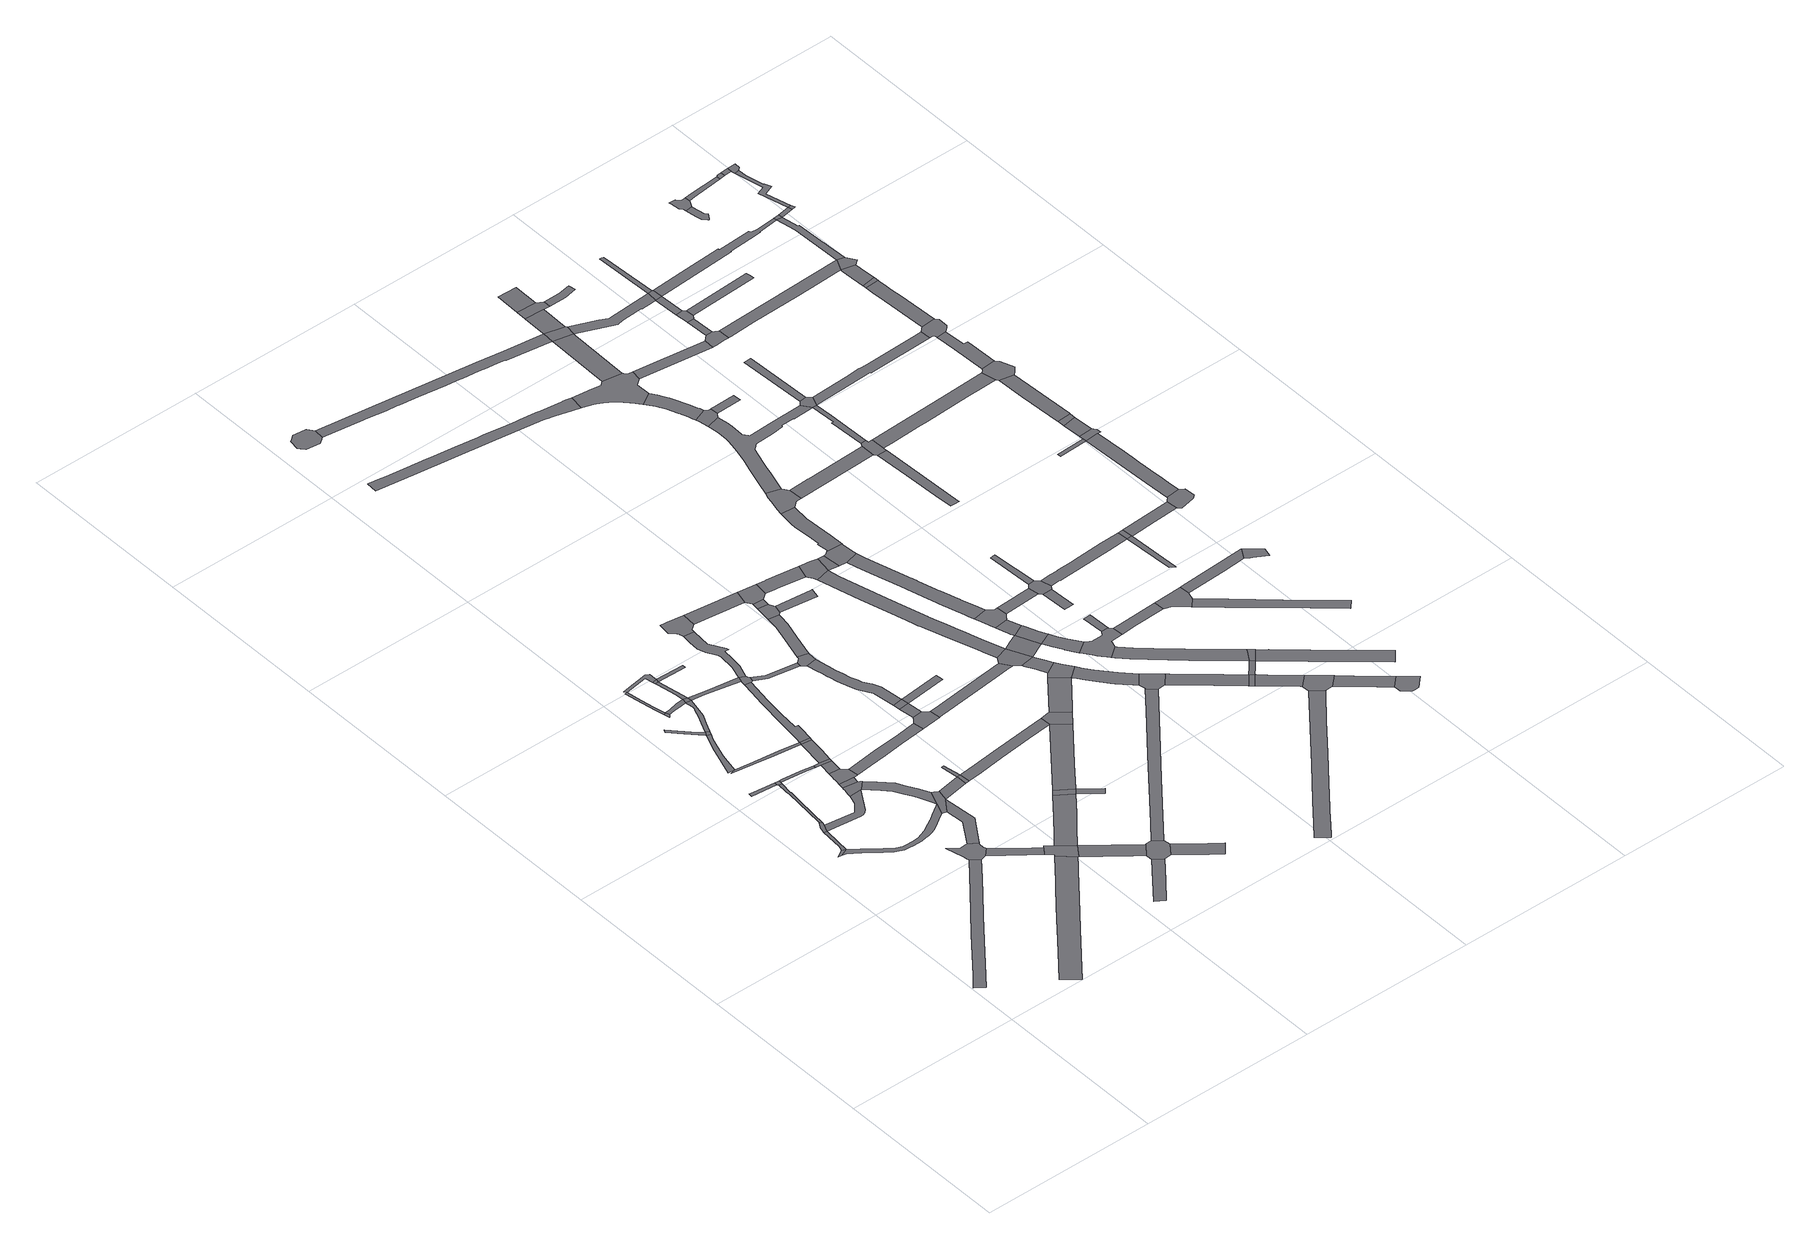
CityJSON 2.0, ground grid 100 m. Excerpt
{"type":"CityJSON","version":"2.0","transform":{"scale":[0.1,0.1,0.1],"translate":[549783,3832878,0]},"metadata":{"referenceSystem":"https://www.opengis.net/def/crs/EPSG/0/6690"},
"CityObjects":{
"road1":{"type":"Road","attributes":{"RoadStructureAttribute.sectionType":"1"},"geometry":[{"type":"MultiSurface","lod":"1","boundaries":[[[0,1,2,3,4,5,6,7,8,9,10,11]]]}]},
"road2":{"type":"Road","geometry":[{"type":"MultiSurface","lod":"1","boundaries":[[[12,13,14,15]]]}]},
"road3":{"type":"Road","attributes":{"RoadStructureAttribute.sectionType":"1"},"geometry":[{"type":"MultiSurface","lod":"1","boundaries":[[[16,17,12,15,18,19]]]}]},
"road4":{"type":"Road","geometry":[{"type":"MultiSurface","lod":"1","boundaries":[[[20,21,22,16,19,23,24,25]]]}]},
"road5":{"type":"Road","attributes":{"RoadStructureAttribute.sectionType":"1"},"geometry":[{"type":"MultiSurface","lod":"1","boundaries":[[[26,27,28,29,30,31]]]}]},
"road6":{"type":"Road","attributes":{"RoadStructureAttribute.sectionType":"1"},"geometry":[{"type":"MultiSurface","lod":"1","boundaries":[[[32,33,34,35,36,37,38,39,40,41,42,43,44,45,46,47,48,49,50,51,52]]]}]},
"road7":{"type":"Road","attributes":{"RoadStructureAttribute.sectionType":"1"},"geometry":[{"type":"MultiSurface","lod":"1","boundaries":[[[53,54,55,56,20,25,57,58,59,60,61]]]}]},
"road8":{"type":"Road","attributes":{"RoadStructureAttribute.sectionType":"1"},"geometry":[{"type":"MultiSurface","lod":"1","boundaries":[[[62,63,64,65,66,67,68,69,70,71,72,73,74,75,76,77,78,79,80,81,82,15,14,83,84,85,86,87,88,89,90,91,92,93,94,95,96,97,98,99,100,101,102,103]]]}]},
"road9":{"type":"Road","attributes":{"RoadStructureAttribute.sectionType":"1"},"geometry":[{"type":"MultiSurface","lod":"1","boundaries":[[[104,105,106,107,24,23,108,109,110,111,112]]]}]},
"road10":{"type":"Road","geometry":[{"type":"MultiSurface","lod":"1","boundaries":[[[31,30,53,61,113,114]]]}]},
"road11":{"type":"Road","attributes":{"RoadStructureAttribute.sectionType":"1"},"geometry":[{"type":"MultiSurface","lod":"1","boundaries":[[[115,116,117,118,119,120,121,122,123]]]}]},
"road12":{"type":"Road","attributes":{"RoadStructureAttribute.sectionType":"1"},"geometry":[{"type":"MultiSurface","lod":"1","boundaries":[[[124,125,126,127,128,129]]]}]},
"road13":{"type":"Road","geometry":[{"type":"MultiSurface","lod":"1","boundaries":[[[130,131,132,133,134,0,11,135,136,137,138,139,140,141,142,143,144]]]}]},
"road14":{"type":"Road","attributes":{"RoadStructureAttribute.sectionType":"1"},"geometry":[{"type":"MultiSurface","lod":"1","boundaries":[[[145,146,114,113,147,148,149]]]}]},
"road15":{"type":"Road","attributes":{"RoadStructureAttribute.sectionType":"1"},"geometry":[{"type":"MultiSurface","lod":"1","boundaries":[[[150,151,118,152,153,154,155,156,157]]]}]},
"road16":{"type":"Road","geometry":[{"type":"MultiSurface","lod":"1","boundaries":[[[129,128,158,159,115,123,160,161]]]}]},
"road17":{"type":"Road","geometry":[{"type":"MultiSurface","lod":"1","boundaries":[[[162,163,164,165]]]}]},
"road18":{"type":"Road","attributes":{"RoadStructureAttribute.sectionType":"1"},"geometry":[{"type":"MultiSurface","lod":"1","boundaries":[[[166,167,168,169,170,171,163,162]]]}]},
"road19":{"type":"Road","geometry":[{"type":"MultiSurface","lod":"1","boundaries":[[[172,173,174,175,104,112,176,177,178,179]]]}]},
"road20":{"type":"Road","attributes":{"RoadStructureAttribute.sectionType":"1"},"geometry":[{"type":"MultiSurface","lod":"1","boundaries":[[[180,172,179,181]]]}]},
"road21":{"type":"Road","attributes":{"RoadStructureAttribute.sectionType":"1"},"geometry":[{"type":"MultiSurface","lod":"1","boundaries":[[[182,136,135,183,184,185,186]]]}]},
"road22":{"type":"Road","attributes":{"RoadStructureAttribute.sectionType":"1"},"geometry":[{"type":"MultiSurface","lod":"1","boundaries":[[[187,188,189,162,165,190,191,192]]]}]},
"road23":{"type":"Road","attributes":{"RoadStructureAttribute.sectionType":"1"},"geometry":[{"type":"MultiSurface","lod":"1","boundaries":[[[192,193,194,195,196,197,198,199,129,161,200,201,202]]]}]},
"road24":{"type":"Road","geometry":[{"type":"MultiSurface","lod":"1","boundaries":[[[203,204,205,206,207,180,181,208,209,210,211,212,213]]]}]},
"road25":{"type":"Road","attributes":{"RoadStructureAttribute.sectionType":"1"},"geometry":[{"type":"MultiSurface","lod":"1","boundaries":[[[214,215,216,217,218,219,144,143]]]}]},
"road26":{"type":"Road","attributes":{"RoadStructureAttribute.sectionType":"1"},"geometry":[{"type":"MultiSurface","lod":"1","boundaries":[[[220,221,203,213,222]]]}]},
"road27":{"type":"Road","geometry":[{"type":"MultiSurface","lod":"1","boundaries":[[[149,148,223,220,222,224,225]]]}]},
"road28":{"type":"Road","attributes":{"RoadStructureAttribute.sectionType":"1"},"geometry":[{"type":"MultiSurface","lod":"1","boundaries":[[[226,227,228,229,168,230,231,232]]]}]},
"road29":{"type":"Road","attributes":{"RoadStructureAttribute.sectionType":"1"},"geometry":[{"type":"MultiSurface","lod":"1","boundaries":[[[233,234,235,236,177,176,237,238,239,240,241,242,103,243]]]}]},
"road30":{"type":"Road","geometry":[{"type":"MultiSurface","lod":"1","boundaries":[[[187,192,202,244]]]}]},
"road31":{"type":"Road","attributes":{"RoadStructureAttribute.sectionType":"1"},"geometry":[{"type":"MultiSurface","lod":"1","boundaries":[[[156,245,246,225,224,247,248]]]}]},
"road32":{"type":"Road","attributes":{"RoadStructureAttribute.sectionType":"1"},"geometry":[{"type":"MultiSurface","lod":"1","boundaries":[[[249,250,251,252,187,244]]]}]},
"road33":{"type":"Road","geometry":[{"type":"MultiSurface","lod":"1","boundaries":[[[253,254,243,103,102,255,218,217,256]]]}]},
"road34":{"type":"Road","geometry":[{"type":"MultiSurface","lod":"1","boundaries":[[[232,231,250,249]]]}]},
"road35":{"type":"Road","geometry":[{"type":"MultiSurface","lod":"1","boundaries":[[[257,258,259,260,186,185,261,262,32,52,263,264,265]]]}]},
"road36":{"type":"Road","geometry":[{"type":"MultiSurface","lod":"1","boundaries":[[[157,156,248,266]]]}]},
"road37":{"type":"Road","attributes":{"RoadStructureAttribute.sectionType":"1"},"geometry":[{"type":"MultiSurface","lod":"1","boundaries":[[[267,268,269,270,271,272]]]}]},
"road38":{"type":"Road","geometry":[{"type":"MultiSurface","lod":"1","boundaries":[[[273,274,275,232,249]]]}]},
"road39":{"type":"Road","attributes":{"RoadStructureAttribute.sectionType":"1"},"geometry":[{"type":"MultiSurface","lod":"1","boundaries":[[[276,244,202,277,278,279,280,281,282]]]}]},
"road40":{"type":"Road","attributes":{"RoadStructureAttribute.sectionType":"1"},"geometry":[{"type":"MultiSurface","lod":"1","boundaries":[[[283,256,217,284]]]}]},
"road41":{"type":"Road","attributes":{"RoadStructureAttribute.sectionType":"1"},"geometry":[{"type":"MultiSurface","lod":"1","boundaries":[[[285,286,287,288,289,290,291,157,266,292,293,294,295,296,297,298,299,300]]]}]},
"road42":{"type":"Road","attributes":{"RoadStructureAttribute.sectionType":"1"},"geometry":[{"type":"MultiSurface","lod":"1","boundaries":[[[301,302,303,304,305,306,307,264,263,308,309,310,311,312,313]]]}]},
"road43":{"type":"Road","attributes":{"RoadStructureAttribute.sectionType":"1"},"geometry":[{"type":"MultiSurface","lod":"1","boundaries":[[[314,315,316,210,209,317,318,319,320]]]}]},
"road44":{"type":"Road","geometry":[{"type":"MultiSurface","lod":"1","boundaries":[[[321,283,284,322]]]}]},
"road45":{"type":"Road","attributes":{"RoadStructureAttribute.sectionType":"1"},"geometry":[{"type":"MultiSurface","lod":"1","boundaries":[[[323,324,325,326,265,264,327,328,329]]]}]},
"road46":{"type":"Road","geometry":[{"type":"MultiSurface","lod":"1","boundaries":[[[330,331,332,283,321]]]}]},
"road47":{"type":"Road","geometry":[{"type":"MultiSurface","lod":"1","boundaries":[[[282,281,285,300,333,334,335,336,337,338,339]]]}]},
"road48":{"type":"Road","geometry":[{"type":"MultiSurface","lod":"1","boundaries":[[[340,341,342,313,312,267,272,343,344,345,346,347]]]}]},
"road49":{"type":"Road","attributes":{"RoadStructureAttribute.sectionType":"1"},"geometry":[{"type":"MultiSurface","lod":"1","boundaries":[[[348,349,350,351,352,353,354,355,282,339,356,357,358,359,360,361,362,363,364,365,366,367]]]}]},
"road50":{"type":"Road","attributes":{"RoadStructureAttribute.sectionType":"1"},"geometry":[{"type":"MultiSurface","lod":"1","boundaries":[[[368,336,335,369,370,371]]]}]},
"road51":{"type":"Road","attributes":{"RoadStructureAttribute.sectionType":"1"},"geometry":[{"type":"MultiSurface","lod":"1","boundaries":[[[372,345,344,373,374,375,376,377,378]]]}]},
"road52":{"type":"Road","geometry":[{"type":"MultiSurface","lod":"1","boundaries":[[[379,323,329,380]]]}]},
"road53":{"type":"Road","geometry":[{"type":"MultiSurface","lod":"1","boundaries":[[[381,382,383,384,385,386,387,388,389,390,391,392,393,348,367,394,395,396,397,398]]]}]},
"road54":{"type":"Road","geometry":[{"type":"MultiSurface","lod":"1","boundaries":[[[399,400,380,329]]]}]},
"road55":{"type":"Road","geometry":[{"type":"MultiSurface","lod":"1","boundaries":[[[401,402,403,404,405,406,314,320,407,408]]]}]},
"road56":{"type":"Road","attributes":{"RoadStructureAttribute.sectionType":"1"},"geometry":[{"type":"MultiSurface","lod":"1","boundaries":[[[409,410,404,403]]]}]},
"road57":{"type":"Road","attributes":{"RoadStructureAttribute.sectionType":"1"},"geometry":[{"type":"MultiSurface","lod":"1","boundaries":[[[411,412,413,414,415,321,322,416,417,418,419]]]}]},
"road58":{"type":"Road","geometry":[{"type":"MultiSurface","lod":"1","boundaries":[[[420,421,422,410,409]]]}]},
"road59":{"type":"Road","attributes":{"RoadStructureAttribute.sectionType":"1"},"geometry":[{"type":"MultiSurface","lod":"1","boundaries":[[[423,424,425,426,427,428,429,430,431,432,433,434,435,436,437,438,439,440,441,442,443,444,445,446,447,448,421,420]]]}]},
"road60":{"type":"Road","geometry":[{"type":"MultiSurface","lod":"1","boundaries":[[[449,450,451,371,370,452,436,435,453]]]}]},
"road61":{"type":"Road","geometry":[{"type":"MultiSurface","lod":"1","boundaries":[[[454,455,456,457,458,459,460,461,462,463,464,465,466]]]}]},
"road62":{"type":"Road","attributes":{"RoadStructureAttribute.sectionType":"1"},"geometry":[{"type":"MultiSurface","lod":"1","boundaries":[[[419,467,468,379,380,469,470]]]}]},
"road63":{"type":"Road","attributes":{"RoadStructureAttribute.sectionType":"1"},"geometry":[{"type":"MultiSurface","lod":"1","boundaries":[[[471,398,397,472,473]]]}]},
"road64":{"type":"Road","attributes":{"RoadStructureAttribute.sectionType":"1"},"geometry":[{"type":"MultiSurface","lod":"1","boundaries":[[[474,475,476,449,453,477,478,479,480]]]}]},
"road65":{"type":"Road","attributes":{"RoadStructureAttribute.sectionType":"1"},"geometry":[{"type":"MultiSurface","lod":"1","boundaries":[[[481,482,483,420,409]]]}]},
"road66":{"type":"Road","geometry":[{"type":"MultiSurface","lod":"1","boundaries":[[[484,485,474,480,486,487,488]]]}]},
"road67":{"type":"Road","attributes":{"RoadStructureAttribute.sectionType":"1"},"geometry":[{"type":"MultiSurface","lod":"1","boundaries":[[[489,484,488,490]]]}]},
"road68":{"type":"Road","attributes":{"RoadStructureAttribute.sectionType":"1"},"geometry":[{"type":"MultiSurface","lod":"1","boundaries":[[[491,492,493,494,408,407,495,496,497,498,499,500,501]]]}]},
"road69":{"type":"Road","attributes":{"RoadStructureAttribute.sectionType":"1"},"geometry":[{"type":"MultiSurface","lod":"1","boundaries":[[[502,503,504,505,340,347,506,507]]]}]},
"road70":{"type":"Road","geometry":[{"type":"MultiSurface","lod":"1","boundaries":[[[473,472,508,489,490,509,510,511]]]}]},
"road71":{"type":"Road","geometry":[{"type":"MultiSurface","lod":"1","boundaries":[[[512,513,411,419,470,514]]]}]},
"road72":{"type":"Road","geometry":[{"type":"MultiSurface","lod":"1","boundaries":[[[515,516,517,518,487,486]]]}]},
"road73":{"type":"Road","attributes":{"RoadStructureAttribute.sectionType":"1"},"geometry":[{"type":"MultiSurface","lod":"1","boundaries":[[[519,520,521,511,510,522,523,524,525,526]]]}]},
"road74":{"type":"Road","attributes":{"RoadStructureAttribute.sectionType":"1"},"geometry":[{"type":"MultiSurface","lod":"1","boundaries":[[[527,512,514,528,529]]]}]},
"road75":{"type":"Road","attributes":{"RoadStructureAttribute.sectionType":"1"},"geometry":[{"type":"MultiSurface","lod":"1","boundaries":[[[530,531,532,533,534,535,536,537,538,539,540,541,542,543,544,545,546,547,548,549,550,551,552,553,554,555,556,557,558]]]}]},
"road76":{"type":"Road","geometry":[{"type":"MultiSurface","lod":"1","boundaries":[[[559,560,561,562,563,491,501,564,565]]]}]},
"road77":{"type":"Road","attributes":{"RoadStructureAttribute.sectionType":"1"},"geometry":[{"type":"MultiSurface","lod":"1","boundaries":[[[566,567,568,569,570,571,572,573,574,575,576,577,578,579,580,581,582,583,584,585,586,587,588,589,590,591,592,593,594,595,596,597,560,559]]]}]},
"road78":{"type":"Road","attributes":{"RoadStructureAttribute.sectionType":"1"},"geometry":[{"type":"MultiSurface","lod":"1","boundaries":[[[598,599,600,601,602,565,564,603,604,605,606,607]]]}]},
"road79":{"type":"Road","geometry":[{"type":"MultiSurface","lod":"1","boundaries":[[[608,609,526,525,610,583,582,611]]]}]},
"road80":{"type":"Road","geometry":[{"type":"MultiSurface","lod":"1","boundaries":[[[612,613,607,606,614,527,529,615]]]}]},
"road81":{"type":"Road","attributes":{"RoadStructureAttribute.sectionType":"7"},"geometry":[{"type":"MultiSurface","lod":"1","boundaries":[[[616,617,559,565,618,619,620]]]}]},
"road82":{"type":"Road","attributes":{"RoadStructureAttribute.sectionType":"7"},"geometry":[{"type":"MultiSurface","lod":"1","boundaries":[[[621,622,611,582,623,624]]]}]},
"road83":{"type":"Road","attributes":{"RoadStructureAttribute.sectionType":"1"},"geometry":[{"type":"MultiSurface","lod":"1","boundaries":[[[625,626,627,628,629,615,529,630,631,632,633,634,635,636,637,638,639,640,641,642,643]]]}]},
"road84":{"type":"Road","attributes":{"RoadStructureAttribute.sectionType":"1"},"geometry":[{"type":"MultiSurface","lod":"1","boundaries":[[[644,645,646,647,648,649,650,651,652,653,654,655,656,657,658,659,660]]]}]},
"road85":{"type":"Road","attributes":{"RoadStructureAttribute.sectionType":"1"},"geometry":[{"type":"MultiSurface","lod":"1","boundaries":[[[661,662,663,664,464,463,665,666,667,668,669,670,671,672,673,674,675,676,677,678,679,680,681]]]}]},
"road86":{"type":"Road","attributes":{"RoadStructureAttribute.sectionType":"1"},"geometry":[{"type":"MultiSurface","lod":"1","boundaries":[[[682,683,684,685,686,687,616,688]]]}]},
"road87":{"type":"Road","geometry":[{"type":"MultiSurface","lod":"1","boundaries":[[[689,690,691,692,693,624,623,694,695,696,697,698,699,700]]]}]},
"road88":{"type":"Road","attributes":{"RoadStructureAttribute.sectionType":"1"},"geometry":[{"type":"MultiSurface","lod":"1","boundaries":[[[701,702,703,704,705,706,707,708,709,710,711,712,713,695,694,714,715,716,717,718,719,720,721,722,723,724]]]}]},
"road89":{"type":"Road","geometry":[{"type":"MultiSurface","lod":"1","boundaries":[[[725,726,727,728,729,730,731,688,616,620,732]]]}]},
"road90":{"type":"Road","geometry":[{"type":"MultiSurface","lod":"1","boundaries":[[[733,734,724,723,735,736,683,682,737,738,739,740]]]}]},
"road91":{"type":"Road","attributes":{"RoadStructureAttribute.sectionType":"1"},"geometry":[{"type":"MultiSurface","lod":"1","boundaries":[[[741,742,743,744,732,620,745,746,747,748,749,750,751,752,753,754]]]}]},
"road92":{"type":"Road","geometry":[{"type":"MultiSurface","lod":"1","boundaries":[[[755,756,643,642,757,502,507,758,759,760]]]}]},
"road93":{"type":"Road","attributes":{"RoadStructureAttribute.sectionType":"1"},"geometry":[{"type":"MultiSurface","lod":"1","boundaries":[[[761,762,763,764,765,766,767,768,700,699,769,770,771,772]]]}]},
"road94":{"type":"Road","geometry":[{"type":"MultiSurface","lod":"1","boundaries":[[[773,774,775,776,777,754,753,778,779,780,781,782,783,784,785,786,787,788,789]]]}]},
"road95":{"type":"Road","attributes":{"RoadStructureAttribute.sectionType":"1"},"geometry":[{"type":"MultiSurface","lod":"1","boundaries":[[[790,791,792,740,739,793]]]}]},
"road96":{"type":"Road","attributes":{"RoadStructureAttribute.sectionType":"1"},"geometry":[{"type":"MultiSurface","lod":"1","boundaries":[[[794,795,796,797,798,760,759,799,800,801]]]}]},
"road97":{"type":"Road","geometry":[{"type":"MultiSurface","lod":"1","boundaries":[[[802,803,804,805,806,761,772,807,808,809,810]]]}]},
"road98":{"type":"Road","geometry":[{"type":"MultiSurface","lod":"1","boundaries":[[[811,812,774,773]]]}]},
"road99":{"type":"Road","attributes":{"RoadStructureAttribute.sectionType":"1"},"geometry":[{"type":"MultiSurface","lod":"1","boundaries":[[[813,814,815,816,817,818,819,820,784,783,821,822,823,824,825,826,827,828,829]]]}]},
"road100":{"type":"Road","geometry":[{"type":"MultiSurface","lod":"1","boundaries":[[[830,831,832,833,834]]]}]},
"road101":{"type":"Road","geometry":[{"type":"MultiSurface","lod":"1","boundaries":[[[801,800,835,836]]]}]},
"road102":{"type":"Road","geometry":[{"type":"MultiSurface","lod":"1","boundaries":[[[837,838,839,840,841,790,793,834,833,842,843]]]}]},
"road103":{"type":"Road","attributes":{"RoadStructureAttribute.sectionType":"1"},"geometry":[{"type":"MultiSurface","lod":"1","boundaries":[[[844,845,846,839,838]]]}]},
"road104":{"type":"Road","attributes":{"RoadStructureAttribute.sectionType":"1"},"geometry":[{"type":"MultiSurface","lod":"1","boundaries":[[[847,848,849,836,835,850,851,852,853]]]}]},
"road105":{"type":"Road","attributes":{"RoadStructureAttribute.sectionType":"7"},"geometry":[{"type":"MultiSurface","lod":"1","boundaries":[[[828,854,801,836,855,856]]]}]},
"road106":{"type":"Road","attributes":{"RoadStructureAttribute.sectionType":"1"},"geometry":[{"type":"MultiSurface","lod":"1","boundaries":[[[857,858,789,788,859,860]]]}]},
"road107":{"type":"Road","geometry":[{"type":"MultiSurface","lod":"1","boundaries":[[[861,862,863,558,557,864,865,866,867,868,869,870,871,872,873,874,875,876,877,878,879,880,881,882,883,884,885,886,887]]]}]},
"road108":{"type":"Road","geometry":[{"type":"MultiSurface","lod":"1","boundaries":[[[888,829,828,856,889]]]}]},
"road109":{"type":"Road","geometry":[{"type":"MultiSurface","lod":"1","boundaries":[[[890,891,892,853,852,644,660,893,894]]]}]},
"road110":{"type":"Road","attributes":{"RoadStructureAttribute.sectionType":"1"},"geometry":[{"type":"MultiSurface","lod":"1","boundaries":[[[895,896,897,898,899,900,901,877,876,902,903,904,905,906,907,908,909,910,911,912,913,914]]]}]},
"road111":{"type":"Road","attributes":{"RoadStructureAttribute.sectionType":"1"},"geometry":[{"type":"MultiSurface","lod":"1","boundaries":[[[915,916,917,809,808,918]]]}]},
"road112":{"type":"Road","geometry":[{"type":"MultiSurface","lod":"1","boundaries":[[[919,914,913,920,921,922,923,924,925]]]}]},
"road113":{"type":"Road","attributes":{"RoadStructureAttribute.sectionType":"1"},"geometry":[{"type":"MultiSurface","lod":"1","boundaries":[[[926,927,928,929,930,931,932,933,923,922,934,935,936,937,938,939,940,941,942,943,944,802,810,945,946,947,948,949,950,951,952,953,954,955,956,957,958,959,960]]]}]},
"road114":{"type":"Road","attributes":{"RoadStructureAttribute.sectionType":"1"},"geometry":[{"type":"MultiSurface","lod":"1","boundaries":[[[961,887,886,962,963]]]}]},
"road115":{"type":"Road","attributes":{"RoadStructureAttribute.sectionType":"1"},"geometry":[{"type":"MultiSurface","lod":"1","boundaries":[[[964,894,893,965,966,967,968]]]}]},
"road116":{"type":"Road","geometry":[{"type":"MultiSurface","lod":"1","boundaries":[[[969,857,860,970,971,972,973,974,975]]]}]},
"road117":{"type":"Road","attributes":{"RoadStructureAttribute.sectionType":"1"},"geometry":[{"type":"MultiSurface","lod":"1","boundaries":[[[976,977,978,979,980,981,982,843,842,983,984,985,986,987]]]}]},
"road118":{"type":"Road","geometry":[{"type":"MultiSurface","lod":"1","boundaries":[[[988,989,925,924]]]}]},
"road119":{"type":"Road","geometry":[{"type":"MultiSurface","lod":"1","boundaries":[[[681,680,961,963,990,991]]]}]},
"road120":{"type":"Road","attributes":{"RoadStructureAttribute.sectionType":"1"},"geometry":[{"type":"MultiSurface","lod":"1","boundaries":[[[992,993,994,995,996,997,889,856,998,999,1000,1001,1002,1003]]]}]},
"road121":{"type":"Road","attributes":{"RoadStructureAttribute.sectionType":"1"},"geometry":[{"type":"MultiSurface","lod":"1","boundaries":[[[1004,1005,681,991,1006]]]}]},
"road122":{"type":"Road","attributes":{"RoadStructureAttribute.sectionType":"1"},"geometry":[{"type":"MultiSurface","lod":"1","boundaries":[[[1007,1008,1009,1010,1011,1012,1013,1014]]]}]},
"road123":{"type":"Road","geometry":[{"type":"MultiSurface","lod":"1","boundaries":[[[1015,968,967,1016,1017,1018,1019,1020,1021,1022,1023]]]}]},
"road124":{"type":"Road","geometry":[{"type":"MultiSurface","lod":"1","boundaries":[[[1024,1004,1006,1025,1026,1027]]]}]},
"road125":{"type":"Road","geometry":[{"type":"MultiSurface","lod":"1","boundaries":[[[1028,1024,1027,1029,1030]]]}]},
"road126":{"type":"Road","geometry":[{"type":"MultiSurface","lod":"1","boundaries":[[[1031,1032,1033,1034,1035,915,918,1036,1014,1013,1037,1038]]]}]},
"road127":{"type":"Road","attributes":{"RoadStructureAttribute.sectionType":"1"},"geometry":[{"type":"MultiSurface","lod":"1","boundaries":[[[1039,1040,882,881,1041,1042]]]}]},
"road128":{"type":"Road","attributes":{"RoadStructureAttribute.sectionType":"1"},"geometry":[{"type":"MultiSurface","lod":"1","boundaries":[[[1043,1044,959,1045,1046,1034,1033]]]}]},
"road129":{"type":"Road","attributes":{"RoadStructureAttribute.sectionType":"1"},"geometry":[{"type":"MultiSurface","lod":"1","boundaries":[[[1047,1048,1049,972,971,1050,1051,1052,1053]]]}]},
"road130":{"type":"Road","attributes":{"RoadStructureAttribute.sectionType":"1"},"geometry":[{"type":"MultiSurface","lod":"1","boundaries":[[[1054,1055,1056,1057,1058,987]]]}]},
"road131":{"type":"Road","geometry":[{"type":"MultiSurface","lod":"1","boundaries":[[[1059,1060,960,959,1044,1061]]]}]},
"road132":{"type":"Road","geometry":[{"type":"MultiSurface","lod":"1","boundaries":[[[1062,976,987,1058]]]}]},
"road133":{"type":"Road","geometry":[{"type":"MultiSurface","lod":"1","boundaries":[[[1063,1064,1065,1066,1026,1025]]]}]},
"road134":{"type":"Road","attributes":{"RoadStructureAttribute.sectionType":"1"},"geometry":[{"type":"MultiSurface","lod":"1","boundaries":[[[1067,1068,969,975,1069,1070]]]}]},
"road135":{"type":"Road","attributes":{"RoadStructureAttribute.sectionType":"1"},"geometry":[{"type":"MultiSurface","lod":"1","boundaries":[[[1071,1072,990,963,1073,1074,1075,1076,1077,1078,1079]]]}]},
"road136":{"type":"Road","attributes":{"RoadStructureAttribute.sectionType":"1"},"geometry":[{"type":"MultiSurface","lod":"1","boundaries":[[[1080,1081,1060,1059]]]}]},
"road137":{"type":"Road","geometry":[{"type":"MultiSurface","lod":"1","boundaries":[[[1082,1083,1084,1085,1042,1041,1086,1087,1088,1089,1090]]]}]},
"road138":{"type":"Road","attributes":{"RoadStructureAttribute.sectionType":"1"},"geometry":[{"type":"MultiSurface","lod":"1","boundaries":[[[1091,1092,1093,1062,1058,1094,1095,1096]]]}]},
"road139":{"type":"Road","attributes":{"RoadStructureAttribute.sectionType":"1"},"geometry":[{"type":"MultiSurface","lod":"1","boundaries":[[[1097,1098,1084,1083]]]}]},
"road140":{"type":"Road","geometry":[{"type":"MultiSurface","lod":"1","boundaries":[[[1099,1100,1101,1098,1097,1102,1103]]]}]},
"road141":{"type":"Road","geometry":[{"type":"MultiSurface","lod":"1","boundaries":[[[1067,1070,1104,1105,1106,1107]]]}]},
"road142":{"type":"Road","attributes":{"RoadStructureAttribute.sectionType":"1"},"geometry":[{"type":"MultiSurface","lod":"1","boundaries":[[[1108,1078,1100,1099]]]}]},
"road143":{"type":"Road","geometry":[{"type":"MultiSurface","lod":"1","boundaries":[[[1109,1110,1079,1078,1108]]]}]},
"road144":{"type":"Road","attributes":{"RoadStructureAttribute.sectionType":"1"},"geometry":[{"type":"MultiSurface","lod":"1","boundaries":[[[1111,1112,1113,1038,1037,1114,1115,1116,1117,1118,1119,1120,1121]]]}]},
"road145":{"type":"Road","attributes":{"RoadStructureAttribute.sectionType":"1"},"geometry":[{"type":"MultiSurface","lod":"1","boundaries":[[[1122,1123,1124,1125,1126,1079,1110]]]}]},
"road146":{"type":"Road","attributes":{"RoadStructureAttribute.sectionType":"1"},"geometry":[{"type":"MultiSurface","lod":"1","boundaries":[[[1127,1128,1129,1130,1131,1132,1133,1134,1135,1136,1137,1138,1061,1044,1139,1140,1141,1142,1143]]]}]},
"road147":{"type":"Road","geometry":[{"type":"MultiSurface","lod":"1","boundaries":[[[1144,1145,1146,1147,1148,1091,1096,1149,1150,1151,1152,1153,1154]]]}]},
"road148":{"type":"Road","geometry":[{"type":"MultiSurface","lod":"1","boundaries":[[[1155,1156,1157,1158,1159]]]}]},
"road149":{"type":"Road","attributes":{"RoadStructureAttribute.sectionType":"1"},"geometry":[{"type":"MultiSurface","lod":"1","boundaries":[[[1160,1161,1162,1103,1102]]]}]},
"road150":{"type":"Road","attributes":{"RoadStructureAttribute.sectionType":"1"},"geometry":[{"type":"MultiSurface","lod":"1","boundaries":[[[1163,1164,1165,1166,1167,1168,1169,1170,1171,1159,1172,1173,1146,1145]]]}]},
"road151":{"type":"Road","geometry":[{"type":"MultiSurface","lod":"1","boundaries":[[[1174,1175,1176,1177,1155,1159,1171,1178,1179,1180,1181]]]}]},
"road152":{"type":"Road","attributes":{"RoadStructureAttribute.sectionType":"1"},"geometry":[{"type":"MultiSurface","lod":"1","boundaries":[[[1182,1183,1176,1175]]]}]},
"road153":{"type":"Road","geometry":[{"type":"MultiSurface","lod":"1","boundaries":[[[1184,1185,1183,1182]]]}]},
"road154":{"type":"Road","attributes":{"RoadStructureAttribute.sectionType":"1"},"geometry":[{"type":"MultiSurface","lod":"1","boundaries":[[[1186,1090,1089,1187,1188,1189,1190,1191,1192,1193]]]}]},
"road155":{"type":"Road","attributes":{"RoadStructureAttribute.sectionType":"1"},"geometry":[{"type":"MultiSurface","lod":"1","boundaries":[[[1194,1195,1196,1185,1184,1197,1198,1199,1200,1201,1202]]]}]},
"road156":{"type":"Road","attributes":{"RoadStructureAttribute.sectionType":"1"},"geometry":[{"type":"MultiSurface","lod":"1","boundaries":[[[1203,1204,1205,1206,1207,1208,1209,1210,1211,1109,1108,1212,1213,1214,1215,1216,1217,1218,1219,1220]]]}]},
"road157":{"type":"Road","geometry":[{"type":"MultiSurface","lod":"1","boundaries":[[[1221,1222,1223,1224,1111,1121,1225,1194,1202,1226,1227,1228]]]}]},
"road158":{"type":"Road","attributes":{"RoadStructureAttribute.sectionType":"1"},"geometry":[{"type":"MultiSurface","lod":"1","boundaries":[[[1229,1230,1231,1232,1233,1234,1222,1221]]]}]},
"road159":{"type":"Road","geometry":[{"type":"MultiSurface","lod":"1","boundaries":[[[1235,1236,1237,1238,1239,1127,1143,1240,1241,1233,1232,1242,1243,1244,1245]]]}]},
"road160":{"type":"Road","attributes":{"RoadStructureAttribute.sectionType":"1"},"geometry":[{"type":"MultiSurface","lod":"1","boundaries":[[[1246,1247,1248,1249,1250,1251,1252,1253,1237,1236]]]}]},
"road161":{"type":"Road","geometry":[{"type":"MultiSurface","lod":"1","boundaries":[[[1254,1255,1256,1257,1258,1259,1260,1261,1262,1263]]]}]},
"road162":{"type":"Road","geometry":[{"type":"MultiSurface","lod":"1","boundaries":[[[1264,1265,1266,1267,1263,1262,1268,1269,1270,1271]]]}]},
"road163":{"type":"Road","geometry":[{"type":"MultiSurface","lod":"1","boundaries":[[[1272,1273,1251,1250]]]}]},
"road164":{"type":"Road","attributes":{"RoadStructureAttribute.sectionType":"1"},"geometry":[{"type":"MultiSurface","lod":"1","boundaries":[[[1193,1274,1275,1276,1273,1272,1277,1278]]]}]},
"road165":{"type":"Road","geometry":[{"type":"MultiSurface","lod":"1","boundaries":[[[1186,1193,1278,1279,1280]]]}]},
"road166":{"type":"Road","attributes":{"RoadStructureAttribute.sectionType":"1"},"geometry":[{"type":"MultiSurface","lod":"1","boundaries":[[[1219,1281,1282,1186,1280,1283,1284,1285,1286,1287,1288]]]}]},
"road167":{"type":"Road","attributes":{"RoadStructureAttribute.sectionType":"1"},"geometry":[{"type":"MultiSurface","lod":"1","boundaries":[[[1289,1290,1269,1268,1291,1292]]]}]},
"road168":{"type":"Road","geometry":[{"type":"MultiSurface","lod":"1","boundaries":[[[1293,1220,1219,1288]]]}]},
"road169":{"type":"Road","attributes":{"RoadStructureAttribute.sectionType":"1"},"geometry":[{"type":"MultiSurface","lod":"1","boundaries":[[[1294,1293,1288,1295]]]}]},
"road170":{"type":"Road","geometry":[{"type":"MultiSurface","lod":"1","boundaries":[[[1296,1294,1295,1297]]]}]},
"road171":{"type":"Road","geometry":[{"type":"MultiSurface","lod":"1","boundaries":[[[1298,1299,1300,1289,1292,1301,1302]]]}]},
"road172":{"type":"Road","attributes":{"RoadStructureAttribute.sectionType":"1"},"geometry":[{"type":"MultiSurface","lod":"1","boundaries":[[[1303,1304,1305,1306,1307,1308,1309,1310,1311,1294,1296]]]}]},
"road173":{"type":"Road","attributes":{"RoadStructureAttribute.sectionType":"1"},"geometry":[{"type":"MultiSurface","lod":"1","boundaries":[[[1312,1298,1302,1313]]]}]},
"road174":{"type":"Road","geometry":[{"type":"MultiSurface","lod":"1","boundaries":[[[1314,1312,1313,1309,1308,1315]]]}]}
},
"vertices":[
[600,1015,0],[452,835,0],[258,598,0],[68,364,0],[10,294,0],[58,257,0],[165,389,0],[273,521,0],[386,660,0],[493,790,0],[612,935,0],[645,977,0],
[181,1463,0],[139,1437,0],[160,1435,0],[203,1455,0],
[202,1619,0],[191,1493,0],[211,1521,0],[220,1614,0],
[235,1688,0],[217,1661,0],[215,1658,0],[220,1616,0],[239,1656,0],[245,1674,0],
[142,2060,0],[113,2063,0],[111,2042,0],[221,2032,0],[258,2028,0],[261,2046,0],
[931,772,0],[866,693,0],[816,632,0],[763,567,0],[761,565,0],[719,514,0],[704,495,0],[637,414,0],[637,413,0],[592,359,0],[487,229,0],[361,75,0],[446,4,0],[554,137,0],[677,287,0],[821,463,0],[826,469,0],[880,535,0],[950,621,0],[970,646,0],[1010,695,0],
[264,2021,0],[258,1960,0],[259,1935,0],[243,1781,0],[253,1755,0],[266,1876,0],[274,1940,0],[272,1941,0],[282,2018,0],
[737,1418,0],[709,1398,0],[695,1388,0],[655,1362,0],[649,1358,0],[619,1340,0],[595,1327,0],[594,1326,0],[587,1322,0],[579,1317,0],[543,1303,0],[524,1296,0],[483,1293,0],[437,1295,0],[426,1296,0],[393,1310,0],[374,1319,0],[344,1343,0],[298,1378,0],[259,1411,0],[219,1443,0],[184,1430,0],[212,1412,0],[245,1388,0],[282,1359,0],[325,1325,0],[367,1291,0],[416,1271,0],[438,1269,0],[469,1266,0],[492,1266,0],[520,1267,0],[548,1271,0],[568,1275,0],[590,1280,0],[591,1280,0],[611,1288,0],[635,1302,0],[643,1306,0],[678,1330,0],[721,1358,0],[748,1426,0],
[470,1737,0],[453,1684,0],[411,1634,0],[248,1655,0],[414,1592,0],[429,1594,0],[444,1599,0],[459,1615,0],[538,1738,0],
[284,2030,0],[285,2043,0],
[237,2519,0],[201,2431,0],[137,2245,0],[175,2241,0],[195,2334,0],[200,2355,0],[231,2444,0],[244,2481,0],[257,2510,0],
[217,2565,0],[108,2681,0],[101,2664,0],[163,2598,0],[236,2521,0],[249,2543,0],
[656,1109,0],[627,1107,0],[569,1150,0],[595,1050,0],[598,1029,0],[679,988,0],[716,1024,0],[716,1025,0],[713,1045,0],[712,1049,0],[710,1063,0],[710,1064,0],[710,1066,0],[718,1077,0],[669,1110,0],
[410,2029,0],[301,2041,0],[408,2015,0],[481,2006,0],[482,2020,0],
[425,2208,0],[264,2229,0],[146,2232,0],[269,2214,0],[386,2197,0],[504,2180,0],[537,2176,0],[541,2192,0],
[238,2521,0],[240,2521,0],[262,2521,0],[268,2534,0],
[193,2771,0],[181,2763,0],[188,2735,0],[201,2750,0],
[179,2843,0],[161,2946,0],[152,3004,0],[137,3001,0],[157,2894,0],[171,2816,0],
[483,1808,0],[481,1799,0],[479,1784,0],[474,1758,0],[542,1740,0],[585,1782,0],[576,1788,0],[566,1794,0],
[487,1838,0],[572,1829,0],
[886,886,0],[834,863,0],[889,819,0],[898,811,0],[929,850,0],
[322,2793,0],[280,2789,0],[228,2778,0],[235,2757,0],[278,2760,0],[315,2763,0],
[320,2725,0],[321,2717,0],[320,2709,0],[318,2702,0],[311,2690,0],[299,2652,0],[277,2604,0],[292,2587,0],[318,2640,0],[347,2760,0],
[499,1924,0],[498,1912,0],[496,1897,0],[494,1888,0],[491,1861,0],[585,1830,0],[597,1831,0],[591,1890,0],[581,1900,0],[576,1904,0],[560,1920,0],
[751,1127,0],[786,1179,0],[819,1229,0],[801,1421,0],[748,1348,0],[757,1244,0],
[510,2000,0],[509,1989,0],[571,1990,0],
[481,2004,0],[574,2008,0],[513,2017,0],
[320,3035,0],[300,3046,0],[167,3023,0],[143,3019,0],[284,3027,0],[293,2981,0],[320,2985,0],
[753,1564,0],[721,1623,0],[696,1670,0],[634,1732,0],[610,1671,0],[649,1631,0],[678,1576,0],[701,1536,0],[715,1506,0],[737,1454,0],[781,1507,0],
[346,2785,0],
[536,2164,0],[515,2016,0],[585,2081,0],[598,2167,0],
[315,2966,0],[296,2963,0],[307,2905,0],[319,2845,0],
[804,1494,0],[796,1499,0],[739,1351,0],[816,1487,0],
[972,831,0],[953,846,0],[937,859,0],[931,852,0],[914,798,0],[937,779,0],[1014,692,0],[1061,758,0],[976,828,0],
[600,2183,0],
[1267,450,0],[1216,387,0],[1072,211,0],[1124,179,0],[1217,292,0],[1314,412,0],
[481,2961,0],[482,2971,0],[482,2980,0],
[453,2768,0],[388,2756,0],[426,2750,0],[493,2736,0],[581,2718,0],[619,2710,0],[627,2740,0],
[952,1512,0],[951,1449,0],
[614,2679,0],[605,2619,0],[589,2524,0],[565,2354,0],[557,2295,0],[547,2219,0],[542,2192,0],[613,2265,0],[616,2287,0],[616,2289,0],[597,2293,0],[598,2295,0],[610,2405,0],[622,2493,0],[626,2524,0],[649,2673,0],
[1214,633,0],[1210,636,0],[1188,654,0],[1152,683,0],[1109,718,0],[1101,725,0],[1097,728,0],[1102,620,0],[1147,584,0],[1159,574,0],[1215,528,0],[1264,489,0],[1315,551,0],
[1045,1941,0],[939,1929,0],[772,1911,0],[694,1842,0],[793,1853,0],[909,1866,0],[1056,1883,0],
[970,1512,0],[976,1452,0],
[1209,1113,0],[1110,990,0],[1022,883,0],[1020,881,0],[1144,859,0],[1211,939,0],[1300,1048,0],
[954,1613,0],[947,1613,0],[940,1612,0],
[651,2674,0],[657,2676,0],[664,2679,0],[669,2708,0],[662,2719,0],[660,2722,0],[658,2725,0],
[1352,555,0],[1351,555,0],[1323,552,0],[1346,415,0],[1355,416,0],[1404,480,0],[1400,517,0],[1400,519,0],
[623,3137,0],[617,3086,0],[612,3028,0],[626,2981,0],[658,2926,0],[660,2919,0],[662,2908,0],[652,2816,0],[685,2801,0],[687,2808,0],[688,2822,0],[696,2887,0],[700,2916,0],[701,2927,0],[718,2926,0],[721,2926,0],[725,2928,0],[719,2939,0],[673,3024,0],[683,3131,0],
[737,2668,0],[730,2642,0],[905,2612,0],[909,2639,0],
[1548,363,0],[1459,332,0],[1460,331,0],[1498,300,0],[1525,279,0],[1559,251,0],[1610,313,0],
[1233,1141,0],[1323,1077,0],
[626,3268,0],[590,3273,0],[581,3204,0],[589,3198,0],[590,3197,0],[598,3190,0],[602,3186,0],[607,3180,0],[611,3173,0],[616,3166,0],[619,3158,0],[619,3157,0],[621,3145,0],[685,3151,0],[686,3152,0],[690,3154,0],[717,3175,0],[723,3255,0],
[1409,958,0],[1432,987,0],
[1148,1967,0],[1142,1972,0],[1130,1981,0],[1072,1975,0],[1063,1963,0],[1054,1952,0],[1169,1896,0],[1163,1956,0],
[1120,2070,0],[1062,2064,0],
[1533,1575,0],[1399,1560,0],[1205,1539,0],[1070,1523,0],[981,1514,0],[1061,1461,0],[1206,1478,0],[1393,1499,0],[1536,1514,0],
[1115,2111,0],[1058,2104,0],[1059,2093,0],
[1113,2135,0],[1101,2247,0],[1091,2267,0],[1081,2289,0],[1068,2312,0],[1054,2335,0],[1047,2356,0],[1039,2379,0],[1033,2394,0],[1024,2440,0],[1015,2478,0],[1005,2528,0],[993,2601,0],[933,2592,0],[944,2528,0],[949,2503,0],[955,2473,0],[960,2446,0],[965,2418,0],[973,2386,0],[982,2359,0],[993,2327,0],[999,2307,0],[1015,2280,0],[1026,2260,0],[1043,2233,0],
[938,2671,0],[935,2659,0],[914,2642,0],[916,2604,0],[995,2655,0],
[156,5466,0],[133,5448,0],[121,5440,0],[111,5380,0],[112,5379,0],[122,5367,0],[139,5346,0],[218,5335,0],[241,5353,0],[252,5362,0],[260,5421,0],[251,5432,0],[233,5456,0],
[1528,1504,0],[1332,1264,0],[1437,1218,0],[1621,1445,0],
[822,3242,0],[1005,3137,0],[1025,3216,0],
[1010,2968,0],[1001,2901,0],[975,2803,0],[1031,2783,0],[1060,2884,0],[1068,2947,0],[1070,2960,0],
[1361,2096,0],[1359,2117,0],[1356,2138,0],
[1022,3061,0],[1014,2999,0],[1086,2974,0],[1098,3021,0],[1082,3053,0],
[1028,3100,0],[1087,3095,0],
[1638,2008,0],[1390,1981,0],[1380,1980,0],[1201,1960,0],[1195,1899,0],[1196,1899,0],[1202,1899,0],[1563,1940,0],[1661,1951,0],[1663,1951,0],[1677,1953,0],
[2051,1413,0],[1952,1292,0],[1749,1042,0],[1435,656,0],[1684,867,0],[2096,1371,0],
[1026,3103,0],[1088,3097,0],[1122,3121,0],[1133,3201,0],
[1591,1582,0],[1584,1581,0],[1676,1513,0],
[1299,2944,0],[1305,2971,0],[1311,2999,0],[1308,2999,0],
[1243,3186,0],[1189,3194,0],[1187,3194,0],[1173,3115,0],[1189,3113,0],[1232,3107,0],[1347,3089,0],[1371,3168,0],
[1748,1776,0],[1694,1535,0],[1834,1706,0],
[1314,4812,0],[1301,4814,0],[1292,4815,0],[1172,4832,0],[1147,4835,0],[1121,4838,0],[1057,4846,0],[1033,4849,0],[980,4857,0],[850,4875,0],[821,4879,0],[690,4897,0],[552,4916,0],[531,4918,0],[401,4936,0],[301,4949,0],[257,4955,0],[203,4963,0],[198,4964,0],[194,4900,0],[407,4871,0],[851,4812,0],[1138,4772,0],[1173,4764,0],[1177,4763,0],[1200,4757,0],[1285,4735,0],[1334,4722,0],[1346,4807,0],
[1733,2069,0],[1659,2044,0],[1655,2038,0],[1644,2019,0],[1642,2015,0],[1713,1926,0],[1793,1940,0],
[1710,2135,0],[1690,2203,0],[1679,2239,0],[1666,2284,0],[1648,2343,0],[1646,2350,0],[1635,2386,0],[1633,2391,0],[1618,2442,0],[1606,2480,0],[1604,2487,0],[1603,2491,0],[1591,2534,0],[1556,2667,0],[1533,2753,0],[1472,2986,0],[1460,3055,0],[1376,3033,0],[1440,2791,0],[1471,2671,0],[1507,2533,0],[1512,2515,0],[1512,2514,0],[1526,2468,0],[1527,2463,0],[1537,2432,0],[1555,2373,0],[1572,2321,0],[1622,2166,0],[1641,2105,0],[1658,2051,0],[1659,2045,0],
[1837,1856,0],[1834,1862,0],[1825,1877,0],[1815,1896,0],[1791,1940,0],[1718,1915,0],[1742,1867,0],[1751,1849,0],[1772,1805,0],[1844,1844,0],
[1453,3155,0],[1437,3158,0],[1370,3057,0],[1477,3152,0],
[1867,1805,0],[1855,1825,0],[1769,1802,0],[1900,1755,0],
[1828,2114,0],[1778,2090,0],[1837,1961,0],[1843,1964,0],[1886,1985,0],
[1501,3148,0],[1500,3148,0],[1521,3046,0],[1511,3148,0],
[2075,1539,0],[2028,1589,0],[1953,1680,0],[1916,1730,0],[1911,1737,0],[1837,1702,0],[1851,1682,0],[1876,1646,0],[1907,1606,0],[1951,1552,0],[1966,1535,0],[1967,1534,0],[1982,1517,0],[1991,1507,0],[2001,1497,0],[2026,1473,0],[2032,1467,0],[2045,1456,0],[2099,1517,0],
[2634,894,0],[2633,892,0],[2297,480,0],[2133,278,0],[2075,207,0],[2027,148,0],[1960,66,0],[2022,15,0],[2089,97,0],[2098,109,0],[2271,322,0],[2408,490,0],[2558,675,0],[2601,727,0],[2639,774,0],[2685,829,0],[2696,843,0],
[1323,5276,0],[1168,5298,0],[902,5333,0],[565,5380,0],[360,5347,0],[485,5330,0],[512,5326,0],[612,5312,0],[672,5304,0],[690,5302,0],[792,5288,0],[950,5266,0],[1027,5255,0],[1043,5253,0],[1138,5241,0],[1168,5237,0],[1238,5228,0],[1287,5221,0],[1287,5218,0],[1542,5178,0],[1547,5245,0],
[1873,2225,0],[1796,2215,0],[1814,2158,0],[1818,2145,0],[1821,2134,0],[1825,2122,0],[1900,2150,0],
[1550,3161,0],[1546,3164,0],[1534,3155,0],[1526,3151,0],[1519,3149,0],[1565,3041,0],[1643,3061,0],[1638,3103,0],[1636,3127,0],[1636,3155,0],[1636,3157,0],[1552,3162,0],
[1825,2404,0],[1802,2481,0],[1802,2482,0],[1786,2536,0],[1783,2546,0],[1775,2572,0],[1769,2593,0],[1769,2594,0],[1735,2720,0],[1734,2723,0],[1727,2749,0],[1726,2750,0],[1655,3009,0],[1578,2987,0],[1600,2904,0],[1647,2739,0],[1657,2702,0],[1680,2618,0],[1703,2535,0],[1706,2524,0],[1747,2382,0],[1753,2360,0],[1761,2333,0],[1841,2347,0],
[1951,2030,0],[1948,2036,0],[1948,2037,0],[1933,2070,0],[1927,2083,0],[1905,2139,0],[1904,2141,0],[1957,2019,0],
[1875,2319,0],[1864,2328,0],[1773,2292,0],[1792,2229,0],[1874,2227,0],[1891,2250,0],[1899,2260,0],[1896,2320,0],
[2011,1921,0],[2009,1925,0],[1977,1981,0],[1965,2004,0],[1893,1972,0],[1896,1966,0],[1906,1947,0],[1909,1940,0],[1941,1883,0],[1943,1880,0],[1967,1840,0],[1968,1839,0],[1981,1819,0],[2050,1864,0],
[2165,1458,0],[2125,1493,0],[2054,1416,0],[2101,1372,0],[2140,1374,0],[2193,1433,0],
[1557,3511,0],[1551,3467,0],[1546,3421,0],[1545,3401,0],[1545,3363,0],[1551,3281,0],[1554,3234,0],[1545,3231,0],[1635,3239,0],[1635,3240,0],[1626,3409,0],[1637,3506,0],
[2205,1867,0],[2164,1865,0],[2148,1844,0],[2087,1841,0],[2073,1850,0],[1994,1799,0],[2020,1764,0],[2032,1747,0],[2046,1729,0],[2063,1709,0],[2075,1694,0],[2139,1740,0],[2140,1743,0],[2149,1773,0],[2152,1783,0],[2224,1787,0],[2222,1848,0],
[2104,2331,0],[2027,2327,0],[2025,2327,0],[2110,2271,0],
[2401,1251,0],[2369,1279,0],[2351,1294,0],[2342,1302,0],[2207,1420,0],[2316,1218,0],[2439,1109,0],[2493,1170,0],
[1597,3674,0],[1587,3643,0],[1579,3612,0],[1568,3566,0],[1564,3549,0],[1669,3535,0],[1703,3536,0],[1700,3617,0],[1674,3651,0],
[2200,1992,0],[2159,1991,0],
[2603,1317,0],[2584,1334,0],[2523,1388,0],[2440,1460,0],[2383,1511,0],[2270,1611,0],[2199,1680,0],[2145,1734,0],[2089,1679,0],[2138,1625,0],[2200,1565,0],[2269,1502,0],[2346,1435,0],[2391,1395,0],[2446,1347,0],[2561,1246,0],[2604,1316,0],
[2133,2102,0],[2157,2103,0],[2189,2104,0],[2182,2254,0],[2127,2252,0],
[2461,1090,0],[2515,1151,0],
[2169,2345,0],[2157,2355,0],[2122,2354,0],[2121,2353,0],[2112,2341,0],[2198,2276,0],[2180,2335,0],
[2139,2622,0],[2124,2620,0],[2109,2619,0],
[2679,1006,0],[2560,1111,0],[2519,1148,0],[2506,1050,0],[2626,944,0],[2631,940,0],[2692,994,0],
[2529,1210,0],[2551,1191,0],[2583,1227,0],
[2492,1860,0],[2269,1850,0],[2322,1792,0],[2495,1801,0],
[1530,4799,0],[1513,4784,0],[1463,4791,0],[1341,4720,0],[1342,4720,0],[1378,4708,0],[1392,4702,0],[1396,4701,0],[1407,4696,0],[1452,4671,0],[1459,4666,0],[1490,4642,0],[1535,4598,0],[1536,4597,0],[1540,4591,0],[1575,4546,0],[1647,4593,0],[1646,4675,0],[1647,4675,0],[1674,4695,0],[1682,4701,0],[1690,4760,0],[1664,4764,0],[1662,4767,0],[1649,4781,0],[1645,4785,0],[1534,4802,0],
[2620,1302,0],[2636,1288,0],
[2766,929,0],[2765,929,0],[2746,946,0],[2740,845,0],[2798,900,0],
[1761,4349,0],[1756,4361,0],[1743,4401,0],[1706,4487,0],[1700,4502,0],[1689,4521,0],[1671,4556,0],[1611,4495,0],[1618,4486,0],[1621,4480,0],[1627,4469,0],[1632,4460,0],[1633,4457,0],[1636,4450,0],[1662,4388,0],[1663,4385,0],[1680,4336,0],[1686,4313,0],[1691,4298,0],[1766,4326,0],
[2171,3636,0],[1823,3622,0],[1822,3622,0],[2171,3555,0],
[1787,4311,0],[1697,4279,0],[1701,4259,0],[1707,4224,0],[1785,4244,0],[1800,4266,0],[1798,4311,0],
[1958,4049,0],[1812,4043,0],[1808,4050,0],[1791,4076,0],[1790,4079,0],[1793,4149,0],[1794,4174,0],[1794,4177,0],[1712,4165,0],[1713,4149,0],[1714,4136,0],[1713,4096,0],[1712,4086,0],[1710,4077,0],[1693,3996,0],[1673,3921,0],[1651,3849,0],[1647,3837,0],[1619,3748,0],[1712,3776,0],[1727,3825,0],[1733,3845,0],[1766,3951,0],[1773,3957,0],[1788,3969,0],[1798,3977,0],[1909,3982,0],[1973,3992,0],[1978,4000,0],[2055,4001,0],[2055,3998,0],[2155,4002,0],[2166,4003,0],[2175,4003,0],[2140,4055,0],
[1546,5177,0],[1655,5142,0],[1656,5153,0],
[2868,838,0],[2902,704,0],[2936,673,0],[2963,650,0],[3020,704,0],
[2658,1867,0],[2539,1784,0],[2608,1722,0],[2648,1767,0],[2651,1778,0],[2657,1798,0],[2661,1809,0],
[2691,2362,0],[2581,2356,0],[2397,2346,0],[2395,2346,0],[2292,2341,0],[2290,2341,0],[2249,2339,0],[2254,2279,0],[2257,2276,0],[2284,2277,0],[2576,2292,0],[2694,2299,0],
[1948,4272,0],[1946,4316,0],
[1668,5213,0],[1658,5217,0],
[3012,958,0],[2833,1115,0],[2736,1201,0],[2735,1201,0],[2684,1247,0],[2676,1253,0],[2589,1222,0],[2703,1122,0],[2774,1059,0],[2986,874,0],[3086,787,0],[3139,848,0],
[1551,5386,0],[1547,5251,0],[1663,5383,0],
[2195,3337,0],[2207,3102,0],[2210,3030,0],[2236,3029,0],[2263,3028,0],[2262,3030,0],[2241,3537,0],[2185,3535,0],
[3056,671,0],[2964,648,0],[2966,624,0],[2967,610,0],[3011,569,0],[3025,570,0],[3050,572,0],[3051,572,0],[3107,627,0],
[1553,5446,0],[1700,5382,0],[1701,5423,0],[1664,5443,0],
[1557,5593,0],[1666,5515,0],[1668,5590,0],
[2213,3638,0],[2214,3640,0],[2213,3656,0],[2181,3655,0],[2174,3643,0],[2178,3545,0],[2240,3558,0],[2237,3639,0],
[2095,4706,0],[1810,4744,0],[2096,4646,0],[2101,4707,0],
[2204,3902,0],[2200,4004,0],[2184,3860,0],[2172,3859,0],
[3120,1347,0],[2970,1479,0],[2778,1652,0],[2726,1616,0],[3033,1347,0],[3177,1219,0],[3216,1263,0],
[2713,2010,0],[2726,2002,0],[2740,1993,0],[2740,2002,0],[2725,2300,0],
[2199,4081,0],[2160,4077,0],[2222,4058,0],
[2721,2363,0],
[1799,5380,0],[1874,5396,0],[1866,5436,0],[1795,5421,0],
[3060,1888,0],[2673,1868,0],[2892,1820,0],[3025,1827,0],
[1859,5128,0],[1816,5153,0],[1864,5067,0],[1898,5075,0],[2024,5083,0],[2025,5079,0],[2092,5083,0],[2113,5085,0],[2119,5145,0],
[2183,4467,0],[2141,4465,0],
[2182,4728,0],[2170,4735,0],[2130,4732,0],[2117,4720,0],[2135,4648,0],[2147,4648,0],[2175,4650,0],[2201,4650,0],[2199,4718,0],
[3016,2380,0],[2874,2372,0],[2774,2366,0],[2729,2300,0],[2879,2308,0],[3021,2316,0],
[2164,4864,0],[2124,4862,0],
[2160,4943,0],[2120,4941,0],[2122,4904,0],[2178,4883,0],[2175,4931,0],
[3052,1812,0],[3063,1805,0],[3134,1766,0],[3148,1817,0],
[2153,5088,0],
[2152,5147,0],[2144,5147,0],
[2953,3671,0],[2682,3659,0],[2313,3642,0],[2247,3558,0],[2293,3560,0],[2468,3568,0],[2527,3570,0],[2528,3570,0],[2785,3581,0],[2875,3585,0],[2971,3589,0],
[2131,5427,0],[2128,5484,0],[2117,5486,0],[2106,5488,0],[2106,5486,0],
[2927,4084,0],[2870,4082,0],[2561,4072,0],[2559,4072,0],[2551,4073,0],[2544,4073,0],[2533,4074,0],[2528,4074,0],[2442,4069,0],[2367,4065,0],[2340,4064,0],[2307,4062,0],[2208,4004,0],[2358,4010,0],[2550,4018,0],[2551,4012,0],[2929,4024,0],
[3131,2402,0],[3116,2411,0],[3037,2404,0],[3037,2401,0],[3025,2389,0],[3028,2310,0],[3041,2298,0],[3126,2316,0],[3134,2323,0],[3147,2334,0],[3141,2395,0],
[3009,2988,0],[2842,2981,0],[2843,2961,0],[2860,2962,0],[3010,2969,0],
[2574,4904,0],[2573,4928,0],[2571,4952,0],
[3113,2460,0],[3109,2549,0],[3108,2564,0],[3102,2690,0],[3100,2748,0],[3099,2767,0],[3099,2768,0],[3097,2792,0],[3088,2973,0],[3010,2968,0],[3029,2548,0],
[3091,3013,0],[3087,3019,0],[3008,3012,0],[3008,2999,0],[3091,2973,0],[3098,2973,0],[3105,2973,0],[3104,2999,0],
[3081,3135,0],[3002,3121,0],
[3080,3166,0],[3000,3163,0],
[2961,4744,0],[2215,4651,0],[2216,4651,0],[2368,4657,0],[2652,4667,0],[2727,4669,0],[2912,4676,0],[2928,4677,0],
[2980,3573,0],[2988,3411,0],[3000,3168,0],[3080,3170,0],[3080,3172,0],[3080,3176,0],[3069,3410,0],[3069,3411,0],[3062,3557,0],
[2874,5165,0],[2818,5161,0],[2786,5166,0],[2785,5166,0],[2778,5177,0],[2582,5164,0],[2584,5175,0],[2584,5176,0],[2337,5160,0],[2173,5089,0],[2212,5092,0],[2618,5118,0],[2618,5122,0],[2785,5133,0],[2813,5135,0],[2812,5139,0],[2933,5151,0],[2930,5171,0],
[3055,3696,0],[2973,3689,0],[2969,3681,0],[2963,3675,0],[2972,3588,0],[3080,3577,0],[3101,3600,0],[3074,3678,0],
[3050,3848,0],[3048,3885,0],[3023,3885,0],[3016,4006,0],[2960,4003,0],[2965,3883,0],
[3040,4110,0],[3035,4115,0],[2954,4109,0],[2950,4105,0],[2944,4099,0],[2952,4025,0],[2959,4019,0],[3027,4017,0],[3040,4029,0],[3052,4042,0],[3053,4098,0],
[3023,4351,0],[3020,4404,0],[3018,4445,0],[3016,4498,0],[3015,4504,0],[2936,4500,0],[2938,4441,0],[2940,4416,0],
[2657,5425,0],[2663,5388,0],[2686,5367,0],[2689,5363,0],[2692,5368,0],[2703,5384,0],[2713,5397,0],[2699,5410,0],[2688,5490,0],[2647,5483,0],
[2623,5580,0],[2625,5568,0],[2632,5516,0],[2645,5499,0],[2709,5529,0],[2705,5559,0],[2681,5556,0],[2659,5580,0],
[3014,4532,0],[2935,4518,0],
[2928,4670,0],[2928,4657,0],[2929,4635,0],[3012,4578,0],[3008,4659,0],
[3036,4682,0],[3003,4736,0],
[2953,5039,0],[2958,4849,0],[2998,4850,0],[2997,4878,0],[2995,4878,0],[2989,5054,0],[2982,5054,0],[2965,5150,0],
[2919,5578,0],[2755,5564,0],[2745,5534,0],[2922,5556,0],
[2965,5174,0],
[3036,5187,0],[3040,5164,0],
[3053,5190,0],[3062,5167,0],
[2952,5587,0],[2928,5583,0],[2928,5581,0],[2932,5557,0],[2957,5561,0],
[3017,5330,0],[3073,5353,0],[3059,5390,0],[3053,5389,0],[3032,5494,0],[3029,5545,0],[3003,5540,0],[3038,5373,0],[2993,5357,0],
[2998,5589,0],[2999,5563,0],
[3046,5591,0],[3047,5561,0]
]}
